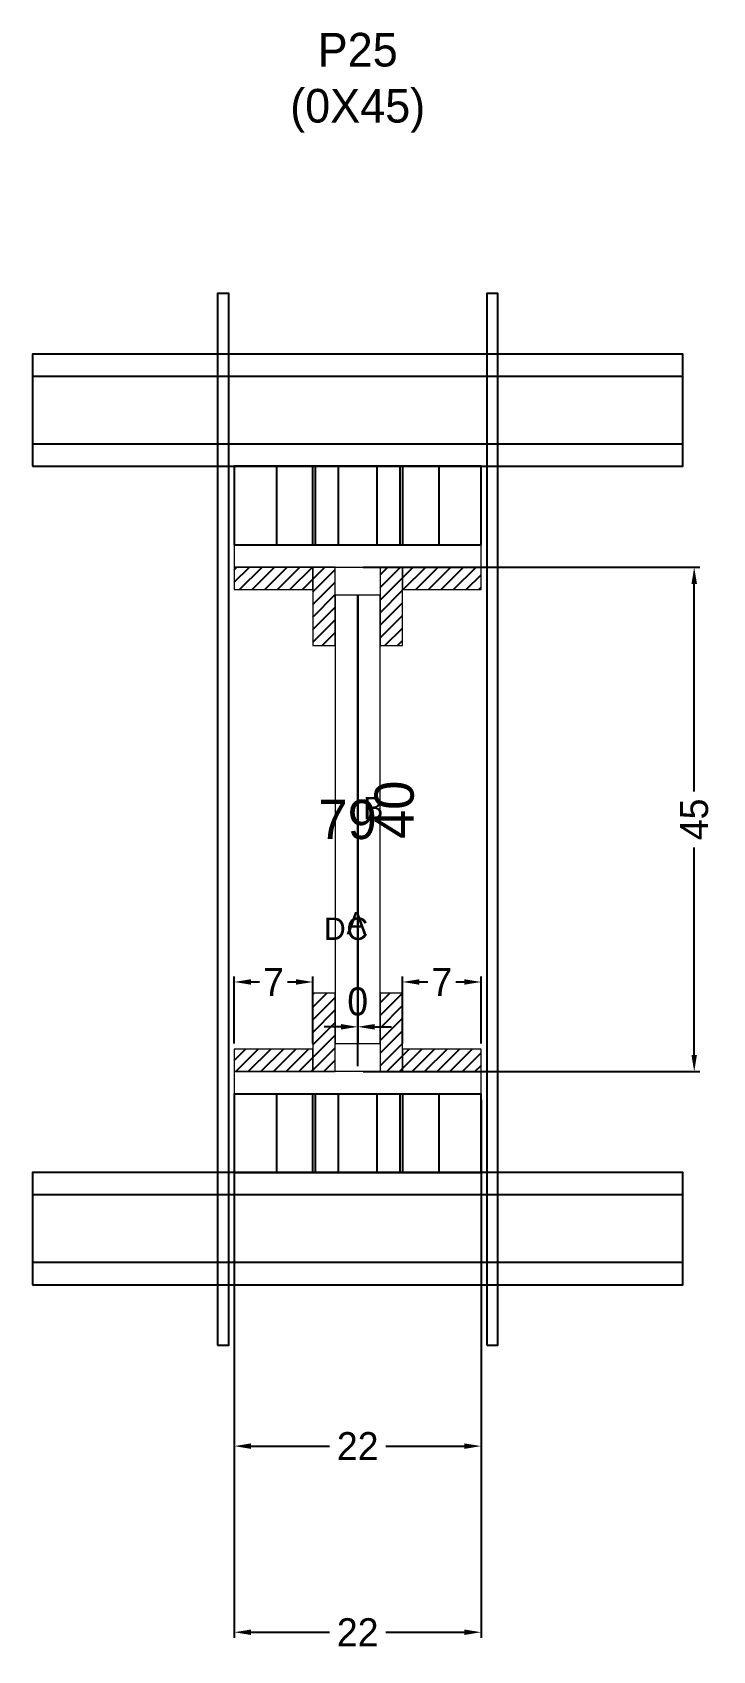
# Model space of a CAD drawing. Header units: centimetres. Extents: x -58 to 63, y -8 to 280.
import ezdxf

# ---------------------------------------------------------------- set-up
doc = ezdxf.new("R2010")
doc.units = ezdxf.units.CM
for name, color, linetype in [('CHAPA', 140, 'Continuous'), ('COTA', 241, 'Continuous'), ('Hachura', 251, 'Continuous'), ('Madeira', 30, 'Continuous'), ('NOMENCLATURA', 7, 'Continuous'), ('Painéis', 200, 'Continuous'), ('Perfil Metálico', 150, 'Continuous'), ('SARRAFO', 251, 'Continuous'), ('TEXTO_GERAL', 7, 'Continuous')]:
    doc.layers.add(name, color=color, linetype=linetype)
doc.dimstyles.new('cotax2', dxfattribs={"dimtxt": 2.5, "dimasz": 1.5, "dimexe": 0.5, "dimexo": 0.5, "dimgap": 0.5, "dimtad": 1, "dimcen": 2.5, "dimazin": 3, "dimtfac": 1, "dimtmove": 0, "dimatfit": 3})
pattern_1 = [(45, (0, 0), (-1.122532, 1.122532), [])]

# ---------------------------------------------------------------- blocks, each defined once
blk = doc.blocks.new('_CLOSEDFILLED')
at = {"color": 0, "linetype": 'BYBLOCK'}
blk.add_solid([(-1, 0.164), (0, 0), (-1, -0.164)], dxfattribs=at)
blk = doc.blocks.new('*D1')
for p, q in [((-22, 90), (-22, -6)), ((22, 90), (22, -6)), ((-19, -5), (-5, -5)), ((5, -5), (19, -5))]:
    blk.add_line(p, q)
at = {"layer": 'Defpoints'}
for p in [(-22, 91), (22, 91), (-22, -5)]:
    blk.add_point(p, dxfattribs=at)
at = {"layer": 'COTA', "xscale": 3, "yscale": 3, "rotation": 180}
blk.add_blockref('_CLOSEDFILLED', (-22, -5), dxfattribs=at)
at = {"layer": 'COTA', "xscale": 3, "yscale": 3}
blk.add_blockref('_CLOSEDFILLED', (22, -5), dxfattribs=at)
at = {"layer": 'COTA', "insert": (0, -5), "char_height": 5, "attachment_point": 5}
blk.add_mtext('22', dxfattribs=at)
blk = doc.blocks.new('*D2')
for p, q in [((0, 96), (0, 104)), ((0, 96), (0, 104)), ((-3, 103), (-6, 103)), ((0, 103), (0, 103)), ((3, 103), (6, 103))]:
    blk.add_line(p, q)
at = {"layer": 'Defpoints'}
for p in [(0, 103), (0, 95), (0, 95)]:
    blk.add_point(p, dxfattribs=at)
at = {"layer": 'COTA', "xscale": 3, "yscale": 3}
blk.add_blockref('_CLOSEDFILLED', (0, 103), dxfattribs=at)
at = {"layer": 'COTA', "xscale": 3, "yscale": 3, "rotation": 180}
blk.add_blockref('_CLOSEDFILLED', (0, 103), dxfattribs=at)
at = {"layer": 'COTA', "insert": (0, 107.5), "char_height": 5, "attachment_point": 5}
blk.add_mtext('0', dxfattribs=at)
blk = doc.blocks.new('*D3')
for p, q in [((1, 185), (61, 185)), ((60, 145), (60, 182)), ((60, 98), (60, 135)), ((1, 95), (61, 95))]:
    blk.add_line(p, q)
at = {"layer": 'Defpoints'}
for p in [(0, 185), (0, 95), (60, 95)]:
    blk.add_point(p, dxfattribs=at)
at = {"layer": 'COTA', "xscale": 3, "yscale": 3}
for p, rotation in [((60, 185), 90), ((60, 95), -90.00000000000001)]:
    blk.add_blockref('_CLOSEDFILLED', p, dxfattribs=dict(at, rotation=rotation))
at = {"layer": 'COTA', "insert": (60, 140), "char_height": 5, "attachment_point": 5, "rotation": 90}
blk.add_mtext('45', dxfattribs=at)
blk = doc.blocks.new('*D4')
for p, q in [((-22, 100), (-22, 112)), ((-19, 111), (-17.5, 111)), ((-12.5, 111), (-11, 111)), ((-8, 100), (-8, 112))]:
    blk.add_line(p, q)
at = {"layer": 'Defpoints'}
for p in [(-22, 111), (-22, 99), (-8, 99)]:
    blk.add_point(p, dxfattribs=at)
at = {"layer": 'COTA', "xscale": 3, "yscale": 3, "rotation": 180}
blk.add_blockref('_CLOSEDFILLED', (-22, 111), dxfattribs=at)
at = {"layer": 'COTA', "xscale": 3, "yscale": 3}
blk.add_blockref('_CLOSEDFILLED', (-8, 111), dxfattribs=at)
at = {"layer": 'COTA', "insert": (-15, 111), "char_height": 5, "attachment_point": 5}
blk.add_mtext('7', dxfattribs=at)
blk = doc.blocks.new('*D5')
for p, q in [((8, 100), (8, 112)), ((11, 111), (12.5, 111)), ((17.5, 111), (19, 111)), ((22, 100), (22, 112))]:
    blk.add_line(p, q)
at = {"layer": 'Defpoints'}
for p in [(8, 111), (8, 99), (22, 99)]:
    blk.add_point(p, dxfattribs=at)
at = {"layer": 'COTA', "xscale": 3, "yscale": 3, "rotation": 180}
blk.add_blockref('_CLOSEDFILLED', (8, 111), dxfattribs=at)
at = {"layer": 'COTA', "xscale": 3, "yscale": 3}
blk.add_blockref('_CLOSEDFILLED', (22, 111), dxfattribs=at)
at = {"layer": 'COTA', "insert": (15, 111), "char_height": 5, "attachment_point": 5}
blk.add_mtext('7', dxfattribs=at)
blk = doc.blocks.new('*D6')
for p, q in [((-22, 57.2), (-22, 27.2)), ((22, 57.2), (22, 27.2)), ((-19, 28.2), (-5, 28.2)), ((5, 28.2), (19, 28.2))]:
    blk.add_line(p, q)
at = {"layer": 'Defpoints'}
for p in [(-22, 58.2), (22, 58.2), (-22, 28.2)]:
    blk.add_point(p, dxfattribs=at)
at = {"layer": 'COTA', "xscale": 3, "yscale": 3, "rotation": 180}
blk.add_blockref('_CLOSEDFILLED', (-22, 28.2), dxfattribs=at)
at = {"layer": 'COTA', "xscale": 3, "yscale": 3}
blk.add_blockref('_CLOSEDFILLED', (22, 28.2), dxfattribs=at)
at = {"layer": 'COTA', "insert": (0, 28.2), "char_height": 5, "attachment_point": 5}
blk.add_mtext('22', dxfattribs=at)

msp = doc.modelspace()

# ---------------------------------------------------------------- hatches: boundary and pattern name
at = {"layer": 'Hachura'}
h = msp.add_hatch(dxfattribs=at)
h.set_pattern_fill('ANSI31')
h.set_pattern_definition(pattern_1)
h.paths.add_polyline_path([(-22, 181), (-8, 181), (-8, 185), (-22, 185)])
h = msp.add_hatch(dxfattribs=at)
h.set_pattern_fill('ANSI31')
h.set_pattern_definition(pattern_1)
h.paths.add_polyline_path([(-8, 171), (-4, 171), (-4, 185), (-8, 185)])
h = msp.add_hatch(dxfattribs=at)
h.set_pattern_fill('ANSI31')
h.set_pattern_definition(pattern_1)
h.paths.add_polyline_path([(4, 171), (8, 171), (8, 185), (4, 185)])
h = msp.add_hatch(dxfattribs=at)
h.set_pattern_fill('ANSI31')
h.set_pattern_definition(pattern_1)
h.paths.add_polyline_path([(8, 181), (22, 181), (22, 185), (8, 185)])
h = msp.add_hatch(dxfattribs=at)
h.set_pattern_fill('ANSI31')
h.set_pattern_definition(pattern_1)
h.paths.add_polyline_path([(-8, 95), (-4, 95), (-4, 109), (-8, 109)])
h = msp.add_hatch(dxfattribs=at)
h.set_pattern_fill('ANSI31')
h.set_pattern_definition(pattern_1)
h.paths.add_polyline_path([(4, 95), (8, 95), (8, 109), (4, 109)])
h = msp.add_hatch(dxfattribs=at)
h.set_pattern_fill('ANSI31')
h.set_pattern_definition(pattern_1)
h.paths.add_polyline_path([(-22, 95), (-8, 95), (-8, 99), (-22, 99)])
h = msp.add_hatch(dxfattribs=at)
h.set_pattern_fill('ANSI31')
h.set_pattern_definition(pattern_1)
h.paths.add_polyline_path([(8, 95), (22, 95), (22, 99), (8, 99)])

# ---------------------------------------------------------------- linework, layer by layer
at = {"layer": 'CHAPA', "lineweight": 18}
for points in [[(-22, 185), (22, 185), (22, 189), (-22, 189)], [(-22, 185), (22, 185), (22, 189), (-22, 189)], [(-4, 100), (0, 100), (0, 180), (-4, 180)], [(-4, 100), (0, 100), (0, 180), (-4, 180)], [(0, 100), (4, 100), (4, 180), (0, 180)], [(0, 100), (4, 100), (4, 180), (0, 180)], [(-22, 91), (22, 91), (22, 95), (-22, 95)], [(-22, 91), (22, 91), (22, 95), (-22, 95)]]:
    msp.add_lwpolyline(points, close=True, dxfattribs=at)
at = {"layer": 'Hachura'}
for points in [[(-25, 46.2), (-23, 46.2), (-23, 233.8), (-25, 233.8)], [(23, 46.2), (25, 46.2), (25, 233.8), (23, 233.8)]]:
    msp.add_lwpolyline(points, close=True, dxfattribs=at)
at = {"layer": 'Madeira', "color": 126}
for points in [[(-22, 189), (22, 189), (22, 203), (-22, 203)], [(-22, 189), (-8, 189), (-8, 203), (-22, 203)], [(-14.5, 189), (-7.5, 189), (-7.5, 203), (-14.5, 203)], [(-3.5, 189), (3.5, 189), (3.5, 203), (-3.5, 203)], [(7.5, 189), (14.5, 189), (14.5, 203), (7.5, 203)], [(8, 189), (22, 189), (22, 203), (8, 203)], [(-22, 77), (22, 77), (22, 91), (-22, 91)], [(-22, 77), (-8, 77), (-8, 91), (-22, 91)], [(-14.5, 77), (-7.5, 77), (-7.5, 91), (-14.5, 91)], [(-3.5, 77), (3.5, 77), (3.5, 91), (-3.5, 91)], [(7.5, 77), (14.5, 77), (14.5, 91), (7.5, 91)], [(8, 77), (22, 77), (22, 91), (8, 91)]]:
    msp.add_lwpolyline(points, close=True, dxfattribs=at)
at = {"layer": 'Painéis'}
msp.add_lwpolyline([(0, 100), (0, 100), (0, 180), (0, 180)], close=True, dxfattribs=at)
at = {"layer": 'Perfil Metálico', "color": 224}
for points in [[(-58, 203), (58, 203), (58, 223), (-58, 223)], [(-58, 207), (58, 207), (58, 219), (-58, 219)], [(-58, 57), (58, 57), (58, 77), (-58, 77)], [(-58, 61), (58, 61), (58, 73), (-58, 73)]]:
    msp.add_lwpolyline(points, close=True, dxfattribs=at)
at = {"layer": 'SARRAFO', "color": 251, "lineweight": 13}
for points in [[(-22, 181), (-8, 181), (-8, 185), (-22, 185)], [(-8, 171), (-4, 171), (-4, 185), (-8, 185)], [(4, 171), (8, 171), (8, 185), (4, 185)], [(8, 181), (22, 181), (22, 185), (8, 185)], [(-8, 95), (-4, 95), (-4, 109), (-8, 109)], [(4, 95), (8, 95), (8, 109), (4, 109)], [(-22, 95), (-8, 95), (-8, 99), (-22, 99)], [(8, 95), (22, 95), (22, 99), (8, 99)]]:
    msp.add_lwpolyline(points, close=True, dxfattribs=at)

# ---------------------------------------------------------------- texts
at = {"layer": 'COTA'}
msp.add_text('40', height=7, rotation=90, dxfattribs=at).set_placement((10, 136.5))
msp.add_text('79', height=7, dxfattribs=at).set_placement((-7, 136.5))
at = {"layer": 'NOMENCLATURA', "insert": (0, 262.5), "char_height": 6, "attachment_point": 8}
msp.add_mtext('P25\\P(0X45)', dxfattribs=at)
at = {"layer": 'TEXTO_GERAL'}
for s, p in [('B', (1, 140)), ('D', (-6, 118.5)), ('A', (-2, 119.5)), ('C', (-2, 118.5))]:
    msp.add_text(s, height=4, dxfattribs=at).set_placement(p)

# ---------------------------------------------------------------- dimensions: what is measured, and where the dimension line sits
at = {"layer": 'COTA'}
dim = msp.add_linear_dim(base=(60, 95), p1=(0, 95), p2=(0, 185), angle=90, dimstyle='cotax2', dxfattribs=at)
dim.commit()
dim.dimension.update_dxf_attribs({"geometry": '*D3', "text_midpoint": (60, 140)})
for base, p1, p2, picture, middle in [((-22, 111), (-22, 99), (-8, 99), '*D4', (-15, 111)), ((8, 111), (8, 99), (22, 99), '*D5', (15, 111)), ((0, 103), (0, 95), (0, 95), '*D2', (0, 107.5)), ((-22, -5), (-22, 91), (22, 91), '*D1', (0, -5)), ((-22, 28.2), (-22, 58.2), (22, 58.2), '*D6', (0, 28.2))]:
    dim = msp.add_linear_dim(base=base, p1=p1, p2=p2, dimstyle='cotax2', dxfattribs=at)
    dim.commit()
    dim.dimension.update_dxf_attribs({"geometry": picture, "text_midpoint": middle})

doc.saveas('drawing.dxf')
